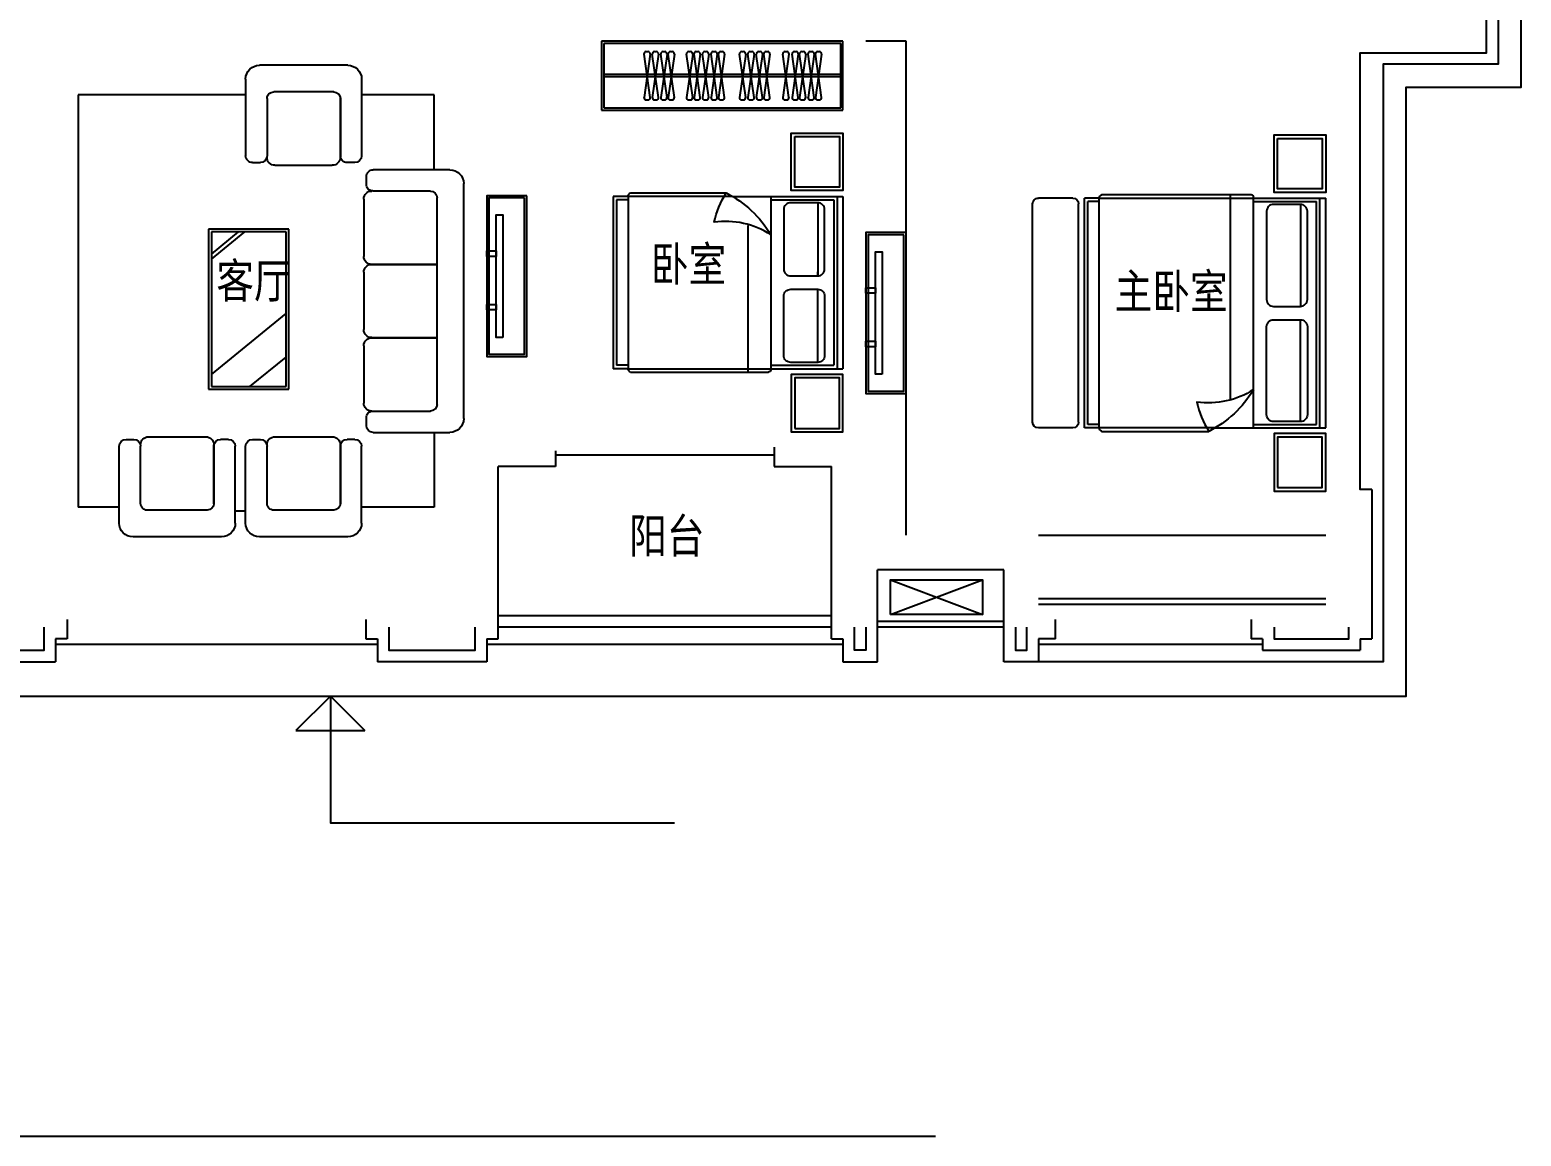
# Model space of a CAD drawing. Extents: x 544659 to 588977, y -8328 to 21775.
# Drawn here: x 576002 to 588977, y 2895 to 12525 of the extents above; entities that cross this region are included whole.
import ezdxf

# ---------------------------------------------------------------- set-up
doc = ezdxf.new("R2010")
doc.units = 0
doc.header["$LTSCALE"] = 1000
doc.header["$MEASUREMENT"] = 0
doc.linetypes.add('CONTINOUS', pattern=[0])
for name, color, linetype in [('DIM_ELEV', 3, 'CONTINUOUS'), ('J家具', 25, 'CONTINUOUS'), ('TEXT', 7, 'CONTINUOUS'), ('WALL', 9, 'CONTINUOUS'), ('WINDOW', 4, 'CONTINUOUS'), ('保温层', 42, 'CONTINUOUS'), ('剖面墙线', 254, 'CONTINUOUS'), ('栏杆', 2, 'CONTINUOUS'), ('看线', 157, 'CONTINUOUS'), ('空调', 231, 'CONTINOUS'), ('空调百叶', 35, 'CONTINUOUS')]:
    doc.layers.add(name, color=color, linetype=linetype)
doc.styles.add('-黑体', font='SIMHEI.TTF', dxfattribs={"width": 0.8})
doc.styles.add('DIM_FONT', font='SIMPLEX.shx', dxfattribs={"width": 0.8})

# ---------------------------------------------------------------- blocks, each defined once
blk = doc.blocks.new('fsfsfsf')
at = {"layer": 'J家具'}
for p, q in [((-3930, -92896), (-3161, -92896)), ((-4050, -93016), (-4050, -93683)), ((-3041, -93016), (-3041, -93683)), ((-4682, -93153), (-4050, -93153)), ((-4682, -93805), (-4682, -93153)), ((-3807, -93128), (-3285, -93128)), ((-3041, -93153), (-1585, -93153)), ((-1585, -93153), (-1585, -96743)), ((-3865, -93697), (-3865, -93184)), ((-3865, -93184), (-3865, -93697)), ((-3865, -93186), (-3865, -93685)), ((-3227, -93186), (-3227, -93685)), ((-4818, -93805), (-4151, -93805)), ((-3990, -93743), (-3923, -93743)), ((-3296, -93766), (-3795, -93766)), ((-3101, -93743), (-3169, -93743)), ((-4938, -95971), (-4938, -93925)), ((-4091, -93865), (-4091, -93932)), ((-4706, -94629), (-4706, -94049)), ((-4648, -93991), (-4149, -93991)), ((-4068, -94060), (-4068, -94559)), ((-3416, -95716), (-3416, -94323)), ((-3416, -94323), (-2719, -94323)), ((-2719, -94323), (-2719, -95716)), ((-3393, -95692), (-3393, -94346)), ((-3393, -94346), (-2743, -94346)), ((-2743, -94583), (-3033, -94346)), ((-2743, -94540), (-2979, -94346)), ((-2743, -94346), (-2743, -95692)), ((-4706, -95267), (-4706, -94629)), ((-4138, -94629), (-4706, -94629)), ((-4706, -94629), (-4138, -94629)), ((-4068, -94698), (-4068, -95197)), ((-2743, -95587), (-3393, -95056)), ((-4706, -95847), (-4706, -95267)), ((-4138, -95267), (-4706, -95267)), ((-4706, -95267), (-4138, -95267)), ((-4068, -95337), (-4068, -95836)), ((-3078, -95692), (-3393, -95435)), ((-2719, -95716), (-3416, -95716)), ((-2743, -95692), (-3393, -95692)), ((-4149, -95905), (-4648, -95905)), ((-4091, -95963), (-4091, -96031)), ((-4151, -96091), (-4818, -96091)), ((-4682, -96091), (-4682, -96743)), ((-3296, -96129), (-3795, -96129)), ((-2196, -96129), (-2695, -96129)), ((-4050, -96880), (-4050, -96212)), ((-3990, -96152), (-3923, -96152)), ((-3865, -96199), (-3865, -96712)), ((-3865, -96712), (-3865, -96199)), ((-3865, -96710), (-3865, -96210)), ((-3227, -96710), (-3227, -96210)), ((-3101, -96152), (-3169, -96152)), ((-3041, -96880), (-3041, -96212)), ((-2951, -96880), (-2951, -96212)), ((-2891, -96152), (-2823, -96152)), ((-2765, -96199), (-2765, -96712)), ((-2765, -96712), (-2765, -96199)), ((-2765, -96710), (-2765, -96210)), ((-2127, -96710), (-2127, -96210)), ((-2001, -96152), (-2069, -96152)), ((-1941, -96880), (-1941, -96212)), ((-4682, -96743), (-4050, -96743)), ((-3807, -96768), (-3285, -96768)), ((-3041, -96778), (-2951, -96778)), ((-2707, -96768), (-2185, -96768)), ((-1941, -96743), (-1585, -96743)), ((-3930, -97000), (-3161, -97000)), ((-2831, -97000), (-2061, -97000))]:
    blk.add_line(p, q, dxfattribs=at)
for centre, major_axis, start_param, end_param in [((-3930, -93016), (-84.9, -84.9), 3.926991, 5.497787), ((-3161, -93016), (-84.9, 84.9), 3.926991, 5.497787), ((-3807, -93186), (-41, 41), 5.497787, 7.068583), ((-3807, -93186), (-41, 41), 5.497787, 7.068583), ((-3285, -93186), (-41, -41), 2.356194, 3.926991), ((-3285, -93186), (-41, -41), 2.356194, 3.926991), ((-4818, -93925), (-84.9, 84.9), 5.497787, 7.068583), ((-4151, -93865), (-42.4, -42.4), 2.356194, 3.926991), ((-3990, -93683), (-42.4, -42.4), -0.785398, 0.785398), ((-3923, -93685), (-41, 41), 2.356194, 3.926991), ((-3795, -93697), (-49.2, 49.2), 0.785398, 2.356194), ((-3296, -93697), (-49.2, 49.2), 2.356194, 3.926991), ((-3169, -93685), (-41, -41), -0.785398, 0.785398), ((-3101, -93683), (-42.4, 42.4), 2.356194, 3.926991), ((-4149, -93932), (-41, 41), 2.356194, 3.926991), ((-4648, -94049), (-41, 41), 5.497787, 7.068583), ((-4648, -94049), (-41, 41), 5.497787, 7.068583), ((-4138, -94060), (-49.2, 49.2), 3.926991, 5.497787), ((-4138, -94559), (-49.2, -49.2), 0.785398, 2.356194), ((-4138, -94698), (-49.2, 49.2), 3.926991, 5.497787), ((-4138, -95197), (-49.2, -49.2), 0.785398, 2.356194), ((-4138, -95337), (-49.2, 49.2), 3.926991, 5.497787), ((-4648, -95847), (-41, 41), 0.785398, 2.356194), ((-4648, -95847), (-41, 41), 0.785398, 2.356194), ((-4138, -95836), (-49.2, -49.2), 0.785398, 2.356194), ((-4818, -95971), (-84.9, 84.9), 0.785398, 2.356194), ((-4149, -95963), (-41, -41), 2.356194, 3.926991), ((-4151, -96031), (-42.4, -42.4), 0.785398, 2.356194), ((-3795, -96199), (-49.2, -49.2), 3.926991, 5.497787), ((-3296, -96199), (-49.2, 49.2), 3.926991, 5.497787), ((-2695, -96199), (-49.2, -49.2), 3.926991, 5.497787), ((-2196, -96199), (-49.2, 49.2), 3.926991, 5.497787), ((-3990, -96212), (-42.4, -42.4), 3.926991, 5.497787), ((-3923, -96210), (-41, 41), 3.926991, 5.497787), ((-3169, -96210), (-41, -41), 3.926991, 5.497787), ((-3101, -96212), (-42.4, 42.4), 3.926991, 5.497787), ((-2891, -96212), (-42.4, -42.4), 3.926991, 5.497787), ((-2823, -96210), (-41, 41), 3.926991, 5.497787), ((-2069, -96210), (-41, -41), 3.926991, 5.497787), ((-2001, -96212), (-42.4, 42.4), 3.926991, 5.497787), ((-3807, -96710), (-41, -41), -0.785398, 0.785398), ((-3807, -96710), (-41, -41), -0.785398, 0.785398), ((-3285, -96710), (-41, 41), 2.356194, 3.926991), ((-3285, -96710), (-41, 41), 2.356194, 3.926991), ((-2707, -96710), (-41, -41), -0.785398, 0.785398), ((-2707, -96710), (-41, -41), -0.785398, 0.785398), ((-2185, -96710), (-41, 41), 2.356194, 3.926991), ((-2185, -96710), (-41, 41), 2.356194, 3.926991), ((-3930, -96880), (-84.9, 84.9), 0.785398, 2.356194), ((-3161, -96880), (-84.9, -84.9), 0.785398, 2.356194), ((-2831, -96880), (-84.9, 84.9), 0.785398, 2.356194), ((-2061, -96880), (-84.9, -84.9), 0.785398, 2.356194)]:
    blk.add_ellipse(centre, major_axis=major_axis, ratio=1, start_param=start_param, end_param=end_param, dxfattribs=at)
blk = doc.blocks.new('ds')
at = {"layer": 'J家具', "ltscale": 0.5}
blk.add_lwpolyline([(0, -700), (350, -700), (350, 700), (0, 700)], close=True, dxfattribs=at)
at = {"layer": 'J家具', "color": 251, "ltscale": 40}
for points in [[(20, -680), (330, -680), (330, 680), (20, 680)], [(210, 533), (268, 533), (268, -533), (210, -533)], [(268, 294), (350, 294), (350, 246), (268, 246)], [(268, -172), (350, -172), (350, -220), (268, -220)]]:
    blk.add_lwpolyline(points, close=True, dxfattribs=at)
blk = doc.blocks.new('c05')
at = {"layer": 'J家具'}
for p, q in [((-1000, -962), (-1000, 0)), ((-1000, 0), (1000, 0)), ((1000, -629), (1000, 0)), ((-1000, -50), (1000, -50)), ((-970, -80), (970, -80)), ((-970, -629), (-970, -80)), ((970, -629), (970, -80)), ((-945, -220), (-58, -220)), ((945, -220), (58, -220)), ((-1000, -629), (1010, -629)), ((1000, -1970), (1000, -629)), ((1030, -1950), (1030, -649)), ((-747, -829), (1030, -829)), ((-1030, -1950), (-1030, -1017)), ((-1000, -962), (-1000, -1970)), ((-1000, -1970), (1000, -1970)), ((-1000, -1970), (-1000, -2100)), ((-970, -1970), (-970, -2070)), ((-970, -2070), (970, -2070)), ((970, -1970), (970, -2070)), ((1000, -1970), (1000, -2100)), ((-1000, -2100), (1000, -2100)), ((-1000, -2200), (-1000, -2500)), ((-950, -2150), (950, -2150)), ((1000, -2200), (1000, -2500)), ((-950, -2550), (950, -2550))]:
    blk.add_line(p, q, dxfattribs=at)
for points in [[(-1550, -450), (-1550, 0), (-1050, 0), (-1050, -450), (-1550, -450), (-1550, -370)], [(1550, -450), (1550, 0), (1050, 0), (1050, -450), (1550, -450), (1550, -370)]]:
    blk.add_lwpolyline(points, dxfattribs=at)
for points in [[(-1520, -420), (-1520, -30), (-1080, -30), (-1080, -420)], [(1520, -420), (1520, -30), (1080, -30), (1080, -420)]]:
    blk.add_lwpolyline(points, close=True, dxfattribs=at)
for points in [[(-945, -220), (-945, -455, 0.414214), (-885, -515), (-118, -515, 0.414214), (-58, -455), (-58, -220, 0.414214), (-118, -160), (-885, -160, 0.414214)], [(945, -220), (945, -455, -0.414214), (885, -515), (118, -515, -0.414214), (58, -455), (58, -220, -0.414214), (118, -160), (885, -160, -0.414214)]]:
    blk.add_lwpolyline(points, format="xyb", close=True, dxfattribs=at)
blk.add_lwpolyline([(-667, -629, 0.180302), (-775, -1121, -0.088637), (-1030, -1017, 28871.271551)], format="xyb", dxfattribs=at)
for centre, radius, start, end in [((-187, -1442), 944, 120.6075, 153.2773), ((1010, -649), 20, 0, 90), ((-1001, -1939), 30.7, 200.3566, 272.3152), ((1001, -1939), 30.7, 267.6884, 339.6917), ((-950, -2200), 50, 90, 180), ((950, -2200), 50, 0, 90), ((-950, -2500), 50, 180, 270), ((950, -2500), 50, 270, 0)]:
    blk.add_arc(centre, radius, start, end, dxfattribs=at)
blk = doc.blocks.new('c04')
at = {"layer": 'J家具'}
for p, q in [((-750, -629), (-750, 0)), ((750, 0), (-750, 0)), ((750, -962), (750, 0)), ((750, -50), (-750, -50)), ((720, -80), (-720, -80)), ((-720, -629), (-720, -80)), ((720, -629), (720, -80)), ((-695, -220), (-58, -220)), ((58, -220), (92, -220)), ((695, -220), (58, -220)), ((750, -629), (-760, -629)), ((-750, -1870), (-750, -629)), ((-780, -1850), (-780, -649)), ((497, -829), (-780, -829)), ((750, -962), (750, -1870)), ((780, -1850), (780, -1017)), ((750, -1870), (-750, -1870)), ((-750, -1870), (-750, -2000)), ((-720, -1870), (-720, -1970)), ((720, -1870), (720, -1970)), ((750, -1870), (750, -2000)), ((750, -2000), (-750, -2000)), ((720, -1970), (-720, -1970))]:
    blk.add_line(p, q, dxfattribs=at)
for points in [[(-1300, -450), (-1300, 0), (-800, 0), (-800, -450), (-1300, -450), (-1300, -370)], [(1300, -450), (1300, 0), (800, 0), (800, -450), (1300, -450), (1300, -370)]]:
    blk.add_lwpolyline(points, dxfattribs=at)
for points in [[(-1270, -420), (-1270, -30), (-830, -30), (-830, -420)], [(1270, -420), (1270, -30), (830, -30), (830, -420)]]:
    blk.add_lwpolyline(points, close=True, dxfattribs=at)
for points in [[(-695, -220), (-695, -455, 0.414214), (-635, -515), (-118, -515, 0.414214), (-58, -455), (-58, -220, 0.414214), (-118, -160), (-635, -160, 0.414214)], [(695, -220), (695, -455, -0.414214), (635, -515), (118, -515, -0.414214), (58, -455), (58, -220, -0.414214), (118, -160), (635, -160, -0.414214)]]:
    blk.add_lwpolyline(points, format="xyb", close=True, dxfattribs=at)
blk.add_lwpolyline([(417, -629, -0.180302), (525, -1121, 0.088637), (780, -1017, -28871.271551)], format="xyb", dxfattribs=at)
for centre, radius, start, end in [((-760, -649), 20, 90, 180), ((-63, -1442), 944, 26.7227, 59.3925), ((-751, -1839), 30.7, 200.3083, 272.3116), ((751, -1839), 30.7, 267.6848, 339.6434)]:
    blk.add_arc(centre, radius, start, end, dxfattribs=at)
blk = doc.blocks.new('1234')
at = {"layer": '空调'}
for p, q in [((134658, 155047), (133858, 154747)), ((134658, 154747), (133858, 155047))]:
    blk.add_line(p, q, dxfattribs=at)
blk.add_lwpolyline([(134658, 154747), (134658, 155047), (133858, 155047), (133858, 154747)], close=True, dxfattribs=at)
blk = doc.blocks.new('A$C56D712EF')
at = {"layer": '看线'}
blk.add_lwpolyline([(26200, 14050), (39400, 14050), (39400, 8800), (38400, 8800), (38400, 3600), (35400, 3600)], dxfattribs=at)

msp = doc.modelspace()

# ---------------------------------------------------------------- linework, layer by layer
at = {"layer": 'DIM_ELEV'}
for p, q in [((578617, 6725), (578317, 6425)), ((578617, 6725), (578917, 6425)), ((578317, 6425), (578917, 6425))]:
    msp.add_line(p, q, dxfattribs=at)
for points in [[(578617, 6725), (578617, 5623), (581610, 5623)], [(573992, 4225), (573992, 2895), (583881, 2895)]]:
    msp.add_lwpolyline(points, dxfattribs=at)
at = {"layer": 'J家具'}
for p, q in [((583077, 12425), (580977, 12425)), ((580977, 12425), (580977, 11825)), ((583057, 12405), (580997, 12405)), ((580997, 12405), (580997, 11845)), ((581365, 12335), (581380, 12335)), ((581438, 12335), (581452, 12335)), ((581512, 12335), (581526, 12335)), ((581576, 12335), (581590, 12335)), ((581736, 12335), (581750, 12335)), ((581800, 12335), (581815, 12335)), ((581875, 12335), (581889, 12335)), ((581948, 12335), (581963, 12335)), ((582013, 12335), (582027, 12335)), ((582197, 12335), (582211, 12335)), ((582269, 12335), (582284, 12335)), ((582343, 12335), (582357, 12335)), ((582407, 12335), (582422, 12335)), ((582573, 12335), (582588, 12335)), ((582654, 12335), (582669, 12335)), ((582719, 12335), (582733, 12335)), ((582792, 12335), (582807, 12335)), ((582857, 12335), (582871, 12335)), ((583057, 11845), (583057, 12405)), ((583077, 11825), (583077, 12425)), ((583627, 12425), (583277, 12425)), ((583627, 8125), (583627, 12425)), ((581400, 11937), (581346, 12312)), ((581400, 12312), (581346, 11937)), ((581472, 11937), (581418, 12312)), ((581472, 12312), (581418, 11937)), ((581546, 11937), (581492, 12312)), ((581546, 12312), (581492, 11937)), ((581610, 11937), (581556, 12312)), ((581610, 12312), (581556, 11937)), ((581770, 11937), (581716, 12312)), ((581770, 12312), (581716, 11937)), ((581835, 11937), (581781, 12312)), ((581835, 12312), (581781, 11937)), ((581909, 11937), (581855, 12312)), ((581909, 12312), (581855, 11937)), ((581983, 11937), (581929, 12312)), ((581983, 12312), (581929, 11937)), ((582047, 11937), (581993, 12312)), ((582047, 12312), (581993, 11937)), ((582231, 11937), (582177, 12312)), ((582231, 12312), (582177, 11937)), ((582303, 11937), (582249, 12312)), ((582303, 12312), (582249, 11937)), ((582377, 11937), (582323, 12312)), ((582377, 12312), (582323, 11937)), ((582441, 11937), (582387, 12312)), ((582441, 12312), (582387, 11937)), ((582607, 11937), (582553, 12312)), ((582607, 12312), (582553, 11937)), ((582688, 11937), (582635, 12312)), ((582688, 12312), (582635, 11937)), ((582753, 11937), (582699, 12312)), ((582753, 12312), (582699, 11937)), ((582826, 11937), (582773, 12312)), ((582826, 12312), (582773, 11937)), ((582891, 11937), (582837, 12312)), ((582891, 12312), (582837, 11937)), ((583057, 12135), (580997, 12135)), ((583057, 12115), (580997, 12115)), ((580977, 11825), (583077, 11825)), ((580997, 11845), (583057, 11845)), ((581365, 11915), (581380, 11915)), ((581438, 11915), (581452, 11915)), ((581512, 11915), (581526, 11915)), ((581576, 11915), (581590, 11915)), ((581736, 11915), (581750, 11915)), ((581800, 11915), (581815, 11915)), ((581875, 11915), (581889, 11915)), ((581948, 11915), (581963, 11915)), ((582013, 11915), (582027, 11915)), ((582197, 11915), (582211, 11915)), ((582269, 11915), (582284, 11915)), ((582343, 11915), (582357, 11915)), ((582407, 11915), (582422, 11915)), ((582573, 11915), (582588, 11915)), ((582654, 11915), (582669, 11915)), ((582719, 11915), (582733, 11915)), ((582792, 11915), (582807, 11915)), ((582857, 11915), (582871, 11915))]:
    msp.add_line(p, q, dxfattribs=at)
for centre, start, end in [((581365, 12315), 90, 187.5946), ((581380, 12315), 352.4054, 90), ((581438, 12315), 90, 187.5946), ((581452, 12315), 352.4054, 90), ((581512, 12315), 90, 187.5946), ((581526, 12315), 352.4054, 90), ((581576, 12315), 90, 187.5946), ((581590, 12315), 352.4054, 90), ((581736, 12315), 90, 187.5946), ((581750, 12315), 352.4054, 90), ((581800, 12315), 90, 187.5946), ((581815, 12315), 352.4054, 90), ((581875, 12315), 90, 187.5946), ((581889, 12315), 352.4054, 90), ((581948, 12315), 90, 187.5946), ((581963, 12315), 352.4054, 90), ((582013, 12315), 90, 187.5946), ((582027, 12315), 352.4054, 90), ((582197, 12315), 90, 187.5946), ((582211, 12315), 352.4054, 90), ((582269, 12315), 90, 187.5946), ((582284, 12315), 352.4054, 90), ((582343, 12315), 90, 187.5946), ((582357, 12315), 352.4054, 90), ((582407, 12315), 90, 187.5946), ((582422, 12315), 352.4054, 90), ((582573, 12315), 90, 187.5946), ((582588, 12315), 352.4054, 90), ((582654, 12315), 90, 187.5946), ((582669, 12315), 352.4054, 90), ((582719, 12315), 90, 187.5946), ((582733, 12315), 352.4054, 90), ((582792, 12315), 90, 187.5946), ((582807, 12315), 352.4054, 90), ((582857, 12315), 90, 187.5946), ((582871, 12315), 352.4054, 90), ((581365, 11935), 172.4054, 270), ((581380, 11935), 270, 7.5946), ((581438, 11935), 172.4054, 270), ((581452, 11935), 270, 7.5946), ((581512, 11935), 172.4054, 270), ((581526, 11935), 270, 7.5946), ((581576, 11935), 172.4054, 270), ((581590, 11935), 270, 7.5946), ((581736, 11935), 172.4054, 270), ((581750, 11935), 270, 7.5946), ((581800, 11935), 172.4054, 270), ((581815, 11935), 270, 7.5946), ((581875, 11935), 172.4054, 270), ((581889, 11935), 270, 7.5946), ((581948, 11935), 172.4054, 270), ((581963, 11935), 270, 7.5946), ((582013, 11935), 172.4054, 270), ((582027, 11935), 270, 7.5946), ((582197, 11935), 172.4054, 270), ((582211, 11935), 270, 7.5946), ((582269, 11935), 172.4054, 270), ((582284, 11935), 270, 7.5946), ((582343, 11935), 172.4054, 270), ((582357, 11935), 270, 7.5946), ((582407, 11935), 172.4054, 270), ((582422, 11935), 270, 7.5946), ((582573, 11935), 172.4054, 270), ((582588, 11935), 270, 7.5946), ((582654, 11935), 172.4054, 270), ((582669, 11935), 270, 7.5946), ((582719, 11935), 172.4054, 270), ((582733, 11935), 270, 7.5946), ((582792, 11935), 172.4054, 270), ((582807, 11935), 270, 7.5946), ((582857, 11935), 172.4054, 270), ((582871, 11935), 270, 7.5946)]:
    msp.add_arc(centre, 20, start, end, dxfattribs=at)
at = {"layer": 'WALL'}
for points in [[(575377, 7325), (575377, 7125), (576127, 7125), (576127, 7325)], [(579127, 7325), (579127, 7125), (579877, 7125), (579877, 7325)], [(583277, 7325), (583277, 7125), (583177, 7125), (583177, 7325)], [(584577, 7325), (584577, 7125), (584677, 7125), (584677, 7325)], [(586827, 7325), (586827, 7225), (587477, 7225), (587477, 7325)]]:
    msp.add_lwpolyline(points, dxfattribs=at)
at = {"layer": 'WINDOW'}
msp.add_line((584777, 8125), (587277, 8125), dxfattribs=at)
at = {"layer": '保温层'}
for p, q in [((580577, 8860), (580577, 8725)), ((582477, 8891), (582477, 8725)), ((580077, 7225), (580077, 8725)), ((580577, 8725), (580077, 8725)), ((582477, 8725), (582977, 8725)), ((582977, 7225), (582977, 8725)), ((587677, 8525), (587677, 7225)), ((584477, 7825), (583377, 7825)), ((583377, 7025), (583377, 7825)), ((584477, 7025), (584477, 7825)), ((576327, 7391), (576327, 7225)), ((578927, 7391), (578927, 7225)), ((584927, 7225), (584927, 7391)), ((586627, 7391), (586627, 7225)), ((576227, 7225), (576227, 7025)), ((576327, 7225), (576227, 7225)), ((578927, 7225), (579027, 7225)), ((579027, 7225), (579027, 7025)), ((579977, 7225), (579977, 7025)), ((579977, 7225), (580077, 7225)), ((582977, 7225), (583077, 7225)), ((583077, 7225), (583077, 7025)), ((584927, 7225), (584777, 7225)), ((584777, 7225), (584777, 7025)), ((586727, 7225), (586627, 7225)), ((586727, 7225), (586727, 7125)), ((587577, 7225), (587577, 7125)), ((587577, 7225), (587677, 7225)), ((575277, 7025), (576227, 7025)), ((579977, 7025), (579027, 7025)), ((583077, 7025), (583377, 7025)), ((584777, 7025), (584477, 7025)), ((586727, 7125), (587577, 7125))]:
    msp.add_line(p, q, dxfattribs=at)
msp.add_lwpolyline([(587677, 8525), (587577, 8525), (587577, 12325), (588677, 12325), (588677, 17125), (588677, 17125)], dxfattribs=at)
at = {"layer": '栏杆'}
for p, q in [((584777, 7575), (587277, 7575)), ((582977, 7425), (580077, 7425)), ((584777, 7525), (587277, 7525)), ((582977, 7325), (580077, 7325))]:
    msp.add_line(p, q, dxfattribs=at)
at = {"layer": '看线'}
for p, q in [((580577, 8825), (582477, 8825)), ((579027, 7175), (576227, 7175)), ((583077, 7175), (579977, 7175)), ((586727, 7175), (584777, 7175))]:
    msp.add_line(p, q, dxfattribs=at)
msp.add_lwpolyline([(575177, 7225), (575177, 6725), (587977, 6725), (587977, 12025), (588977, 12025), (588977, 17675), (575577, 17675)], dxfattribs=at)
at = {"layer": '空调百叶'}
for p, q in [((584477, 7375), (583377, 7375)), ((584477, 7325), (583377, 7325))]:
    msp.add_line(p, q, dxfattribs=at)

# ---------------------------------------------------------------- block references
at = {"layer": 'J家具', "xscale": -1}
msp.add_blockref('fsfsfsf', (574839, 105112), dxfattribs=at)
at = {"layer": 'J家具', "xscale": -1, "rotation": 270}
for name, p in [('c04', (583077, 10325)), ('c05', (587277, 10060))]:
    msp.add_blockref(name, p, dxfattribs=at)
at = {"layer": 'J家具', "rotation": 180}
for p in [(580327, 10381), (583627, 10060)]:
    msp.add_blockref('ds', p, dxfattribs=at)
at = {"layer": '剖面墙线'}
msp.add_blockref('A$C56D712EF', (549377, 3425), dxfattribs=at)
at = {"layer": '空调', "xscale": -1}
msp.add_blockref('1234', (718148, -147310), dxfattribs=at)

# ---------------------------------------------------------------- texts
at = {"layer": 'J家具', "style": 'DIM_FONT', "width": 0.7, "flags": 9}
for tag, p, s in [('XSIZE', (581372, 12140, 0), '54'), ('YSIZE', (581372, 12140, 0), '450'), ('XSIZE', (581444, 12140, 0), '54'), ('YSIZE', (581445, 12140, 0), '450'), ('XSIZE', (581518, 12140, 0), '54'), ('YSIZE', (581518, 12140, 0), '450'), ('XSIZE', (581582, 12140, 0), '54'), ('YSIZE', (581583, 12140, 0), '450'), ('XSIZE', (581742, 12140, 0), '54'), ('YSIZE', (581743, 12140, 0), '450'), ('XSIZE', (581807, 12140, 0), '54'), ('YSIZE', (581807, 12140, 0), '450'), ('XSIZE', (581881, 12140, 0), '54'), ('YSIZE', (581882, 12140, 0), '450'), ('XSIZE', (581955, 12140, 0), '54'), ('YSIZE', (581955, 12140, 0), '450'), ('XSIZE', (582019, 12140, 0), '54'), ('YSIZE', (582019, 12140, 0), '450'), ('XSIZE', (582203, 12140, 0), '54'), ('YSIZE', (582203, 12140, 0), '450'), ('XSIZE', (582276, 12140, 0), '54'), ('YSIZE', (582276, 12140, 0), '450'), ('XSIZE', (582349, 12140, 0), '54'), ('YSIZE', (582350, 12140, 0), '450'), ('XSIZE', (582414, 12140, 0), '54'), ('YSIZE', (582414, 12140, 0), '450'), ('XSIZE', (582580, 12140, 0), '54'), ('YSIZE', (582580, 12140, 0), '450'), ('XSIZE', (582661, 12140, 0), '54'), ('YSIZE', (582661, 12140, 0), '450'), ('XSIZE', (582725, 12140, 0), '54'), ('YSIZE', (582725, 12140, 0), '450'), ('XSIZE', (582799, 12140, 0), '54'), ('YSIZE', (582799, 12140, 0), '450'), ('XSIZE', (582863, 12140, 0), '54'), ('YSIZE', (582863, 12140, 0), '450')]:
    msp.add_attdef(tag, p, s, height=0.5, rotation=180, dxfattribs=at)
at = {"layer": 'TEXT', "style": '-黑体', "width": 0.8}
for s, p in [('卧室', (581406, 10336)), ('客厅', (577625, 10191)), ('主卧室', (585441, 10099)), ('阳台', (581217, 7971))]:
    msp.add_text(s, height=300, dxfattribs=at).set_placement(p)

doc.saveas('drawing.dxf')
